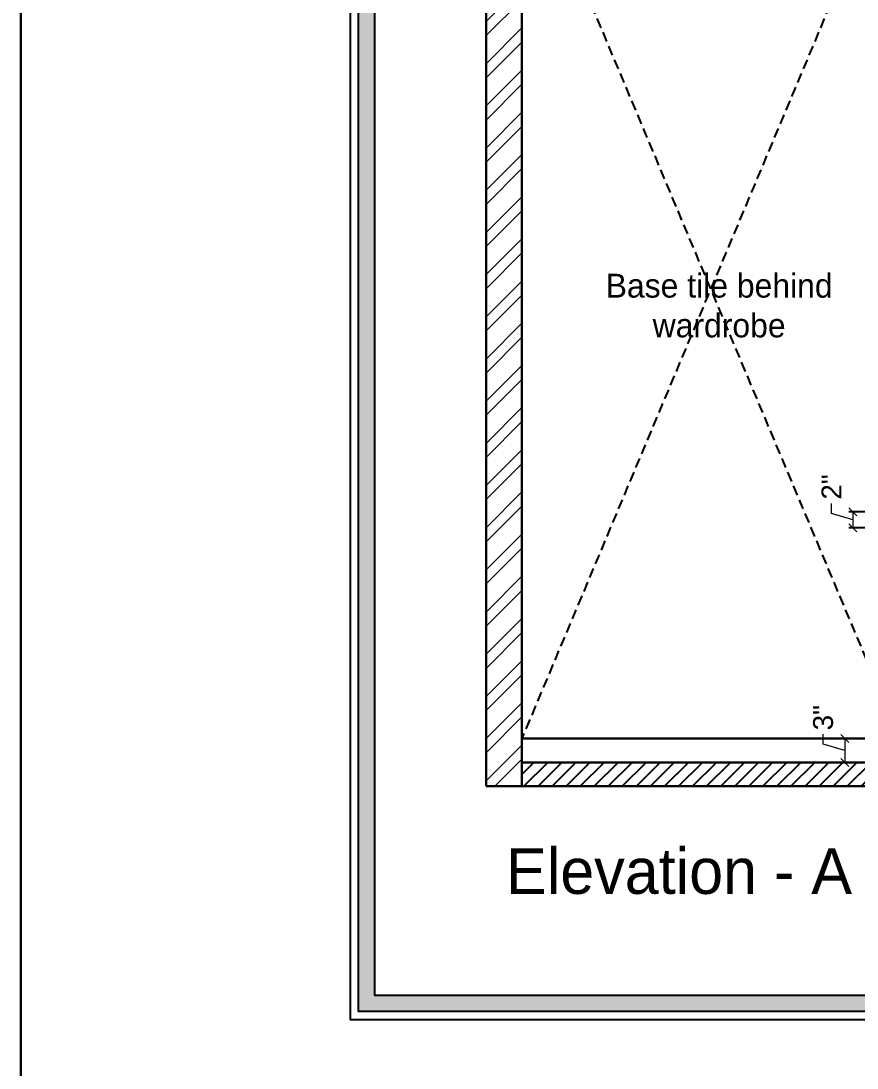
# Model space of a CAD drawing. Header units: millimetres. Extents: x 56222 to 3066687, y -650199 to -121287.
# Drawn here: x 155589.3 to 155694.5, y -179841.4 to -179709.7 of the extents above; entities that cross this region are included whole.
import ezdxf

# ---------------------------------------------------------------- set-up
doc = ezdxf.new("R2010")
doc.units = ezdxf.units.MM
doc.header["$MEASUREMENT"] = 0
doc.header["$PDMODE"] = 35
doc.linetypes.add('DASHED2', pattern=[0.375, 0.25, -0.125])
doc.layers.get('Defpoints').update_dxf_attribs({"color": 220})
for name, color, linetype, lineweight in [('dim05', 1, 'Continuous', 13), ('Flooring', 253, 'Continuous', 30), ('FUR', 250, 'Continuous', 0), ('FURNITURE', 32, 'Continuous', 9), ('NAME PLATE', 7, 'Continuous', 25), ('sec. mark', 5, 'Continuous', 25), ('wall', 7, 'Continuous', 30), ('XX~SLAB ( BEAM )~ ( DIM )', 7, 'Continuous', 9)]:
    doc.layers.add(name, color=color, linetype=linetype, lineweight=lineweight)
doc.layers.add('hatch', color=253, linetype='Continuous', lineweight=0, transparency=0.4)
doc.styles.add('Arial', font='arial.ttf')
doc.styles.add('DATE', font='swissc.ttf', dxfattribs={"height": 6.75})
doc.styles.get("Standard").update_dxf_attribs({"font": 'arial.ttf', "height": 6})
doc.dimstyles.new('ISO-25', dxfattribs={"dimtxt": 2.5, "dimasz": 1, "dimexe": 0.5, "dimexo": 1, "dimtad": 0, "dimdec": 1, "dimlunit": 4, "dimtxsty": 'Standard', "dimblk": 'OBLIQUE', "dimcen": 2.5, "dimclrd": 1, "dimclre": 1, "dimclrt": 5, "dimadec": 0, "dimazin": 0, "dimtfac": 1, "dimtdec": 1, "dimtmove": 0, "dimatfit": 3, "dimfxl": 1, "dimlwd": -1, "dimarcsym": 0})

# ---------------------------------------------------------------- blocks, each defined once
blk = doc.blocks.new('_Oblique')
at = {"layer": 'wall', "color": 0, "lineweight": -2}
blk.add_line((-0.5, -0.5), (0.5, 0.5), dxfattribs=at)
blk = doc.blocks.new('*D631')
at = {"layer": 'Defpoints', "color": 0, "lineweight": 25, "transparency": 16777216}
for p in [(155700.84, -179771.45), (155693.99, -179773.45), (155700.84, -179773.45)]:
    blk.add_point(p, dxfattribs=at)
at = {"layer": 'dim05', "color": 1, "linetype": 'Continuous', "transparency": 16777216}
for p, q in [((155691.29, -179771.64), (155691.29, -179770.39)), ((155693.99, -179772.45), (155691.29, -179771.64)), ((155693.99, -179771.45), (155693.99, -179773.45))]:
    blk.add_line(p, q, dxfattribs=at)
at = {"layer": 'dim05', "color": 1, "linetype": 'Continuous', "lineweight": -2, "transparency": 16777216}
for p, q in [((155699.84, -179771.45), (155693.49, -179771.45)), ((155699.84, -179773.45), (155693.49, -179773.45))]:
    blk.add_line(p, q, dxfattribs=at)
at = {"layer": 'dim05', "color": 1, "transparency": 16777216}
for p, rotation in [((155693.99, -179771.45), 90), ((155693.99, -179773.45), 270)]:
    blk.add_blockref('_Oblique', p, dxfattribs=dict(at, rotation=rotation))
at = {"layer": 'dim05', "color": 5, "lineweight": 25, "transparency": 16777216, "insert": (155691.29, -179768.31), "char_height": 2.5, "attachment_point": 5, "rotation": 90, "style": 'Arial'}
blk.add_mtext('2"', dxfattribs=at)
blk = doc.blocks.new('*D638')
at = {"layer": 'Defpoints', "color": 0, "lineweight": 25, "transparency": 16777216}
for p in [(155694.14, -179799.94), (155692.97, -179802.94), (155694.14, -179802.94)]:
    blk.add_point(p, dxfattribs=at)
at = {"layer": 'dim05', "color": 1, "linetype": 'Continuous', "transparency": 16777216}
for p, q in [((155690.25, -179800.63), (155690.25, -179799.38)), ((155692.97, -179801.44), (155690.25, -179800.63)), ((155692.97, -179799.94), (155692.97, -179802.94))]:
    blk.add_line(p, q, dxfattribs=at)
at = {"layer": 'dim05', "color": 1, "linetype": 'Continuous', "lineweight": -2, "transparency": 16777216}
for p, q in [((155693.14, -179799.94), (155692.47, -179799.94)), ((155693.14, -179802.94), (155692.47, -179802.94))]:
    blk.add_line(p, q, dxfattribs=at)
at = {"layer": 'dim05', "color": 1, "transparency": 16777216}
for p, rotation in [((155692.97, -179799.94), 90), ((155692.97, -179802.94), 270)]:
    blk.add_blockref('_Oblique', p, dxfattribs=dict(at, rotation=rotation))
at = {"layer": 'dim05', "color": 5, "lineweight": 25, "transparency": 16777216, "insert": (155690.25, -179797.32), "char_height": 2.5, "attachment_point": 5, "rotation": 90, "style": 'Arial'}
blk.add_mtext('3"', dxfattribs=at)

msp = doc.modelspace()

# ---------------------------------------------------------------- hatches: boundary and pattern name
at = {"layer": 'hatch', "ltscale": 10}
h = msp.add_hatch(dxfattribs=at)
h.set_pattern_fill('ANSI32', color=256, scale=10, style=0)
h.set_pattern_definition([(45, (10775.7387, -1616.184), (-2.65165043, 2.65165043), []), (45, (10777.5064, -1616.184), (-2.65165043, 2.65165043), [])])
h.paths.add_polyline_path([(155652.341, -179681.944), (155647.841, -179681.944), (155647.841, -179805.944), (155652.341, -179805.944)])
h.paths.add_polyline_path([(155779.841, -179805.944), (155784.341, -179805.944), (155784.341, -179681.944), (155779.841, -179681.944)])
at = {"layer": 'hatch', "linetype": 'Continuous', "lineweight": 25}
h = msp.add_hatch(dxfattribs=at)
h.set_pattern_fill('ANSI31', color=256, scale=10)
h.set_pattern_definition([(45, (6057.9821, 2439.3374), (-0.8838834765, 0.8838834765), [])])
h.paths.add_polyline_path([(155779.841, -179803.694), (155738.841, -179803.694), (155738.841, -179802.944), (155652.341, -179802.944), (155652.341, -179805.944), (155779.841, -179805.944)])
at = {"layer": 'NAME PLATE', "true_color": 0xd39e00}
h = msp.add_hatch(color=42, dxfattribs=at)
h.paths.add_polyline_path([(155631.804, -179834.279), (155920.704, -179834.279), (155920.704, -179630.93), (155631.804, -179630.93)])
h.paths.add_polyline_path([(155633.832, -179832.251), (155918.676, -179832.251), (155918.676, -179632.957), (155633.832, -179632.957)], flags=16)

# ---------------------------------------------------------------- linework, layer by layer
at = {"layer": 'Flooring', "ltscale": 4}
msp.add_line((155652.341, -179802.944), (155738.841, -179802.944), dxfattribs=at)
at = {"layer": 'FURNITURE', "lineweight": 30}
msp.add_line((155652.341, -179799.944), (155699.841, -179799.944), dxfattribs=at)
at = {"layer": 'NAME PLATE', "color": 42, "true_color": 0xd39e00}
for points in [[(155630.79, -179629.916), (155921.717, -179629.916), (155921.717, -179835.293), (155630.79, -179835.293)], [(155631.804, -179630.93), (155920.704, -179630.93), (155920.704, -179834.279), (155631.804, -179834.279)], [(155633.832, -179632.957), (155918.676, -179632.957), (155918.676, -179832.251), (155633.832, -179832.251)]]:
    msp.add_lwpolyline(points, close=True, dxfattribs=at)
at = {"layer": 'wall', "lineweight": 30}
for p, q in [((155647.841, -179805.944), (155647.841, -179681.944)), ((155652.341, -179805.944), (155652.341, -179681.944)), ((155647.841, -179805.944), (155784.341, -179805.944))]:
    msp.add_line(p, q, dxfattribs=at)
at = {"layer": 'XX~SLAB ( BEAM )~ ( DIM )', "color": 27, "linetype": 'DASHED2', "lineweight": 25, "ltscale": 5, "true_color": 0x7d5120}
for p, q in [((155699.841, -179686.944), (155652.341, -179799.944)), ((155652.341, -179686.944), (155699.841, -179799.944))]:
    msp.add_line(p, q, dxfattribs=at)
at = {"layer": 'XX~SLAB ( BEAM )~ ( DIM )', "color": 1, "lineweight": 30}
msp.add_lwpolyline([(155589.329, -179605.27), (156777.216, -179605.27), (156777.216, -180125.984), (155589.329, -180125.984)], close=True, dxfattribs=at)

# ---------------------------------------------------------------- texts
at = {"layer": 'FUR', "lineweight": 20, "insert": (155657.799, -179741.503), "char_height": 3, "attachment_point": 1, "style": 'DATE'}
msp.add_mtext_dynamic_manual_height_columns('\\pxqc;{\\fCentury Gothic|b0|i0|c0|p34;Base tile behind wardrobe}', width=38.72533, gutter_width=1, heights=[0], dxfattribs=at)
at = {"layer": 'sec. mark', "lineweight": 20, "insert": (155642.008, -179813.734), "char_height": 5.74001, "attachment_point": 1, "style": 'DATE'}
msp.add_mtext_dynamic_manual_height_columns('\\pxqc;{\\fCentury Gothic|b0|i0|c0|p34;\\C5;Elevation - A}', width=60.21435, gutter_width=1, heights=[0], dxfattribs=at)

# ---------------------------------------------------------------- dimensions: what is measured, and where the dimension line sits
at = {"layer": 'dim05', "color": 27, "lineweight": 25, "true_color": 0x7d5120}
for base, p1, p2, picture, middle in [((155693.987, -179773.448), (155700.839, -179771.448), (155700.839, -179773.448), '*D631', (155691.295, -179769.766)), ((155692.966, -179802.944), (155694.145, -179799.944), (155694.145, -179802.944), '*D638', (155690.251, -179798.755))]:
    dim = msp.add_linear_dim(base=base, p1=p1, p2=p2, angle=90, dimstyle='ISO-25', override={"dimdec": 0, "dimtxsty": 'Arial', "dimtmove": 1}, dxfattribs=at)
    dim.commit()
    dim.dimension.update_dxf_attribs({"geometry": picture, "text_midpoint": middle})

doc.saveas('drawing.dxf')
